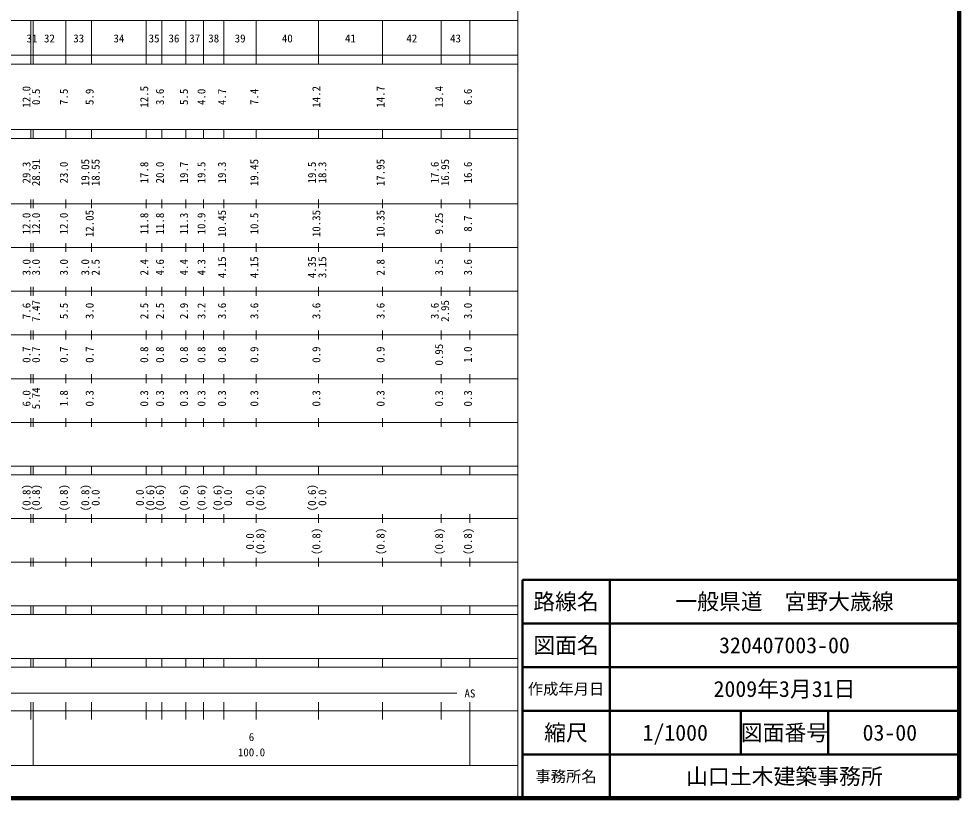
# Model space of a CAD drawing. Units: millimetres on the paper, enlarged 1000 times. Extents: x 40000 to 680000, y 20000 to 380000.
# Drawn here: x 464733 to 680000, y 20000 to 198357 of the extents above; entities that cross this region are included whole.
import ezdxf
from ezdxf.enums import TextEntityAlignment as Align

# ---------------------------------------------------------------- set-up
doc = ezdxf.new("R2010")
doc.units = ezdxf.units.MM
doc.header["$LTSCALE"] = 1000
for name, color, linetype, lineweight in [('M-TTL', 2, 'Continuous', 140), ('M-TTL-BAND', 7, 'Continuous', 13), ('M-TTL-FRAM', 2, 'Continuous', 50), ('M-TTL-LINE', 7, 'Continuous', 50)]:
    doc.layers.add(name, color=color, linetype=linetype, lineweight=lineweight)
doc.layers.add('M-TTL-TXT', color=7, linetype='Continuous')
doc.styles.add('ＭＳ ゴシック', font='')
doc.styles.get('ＭＳ ゴシック').set_extended_font_data('MS Gothic')

msp = doc.modelspace()

# ---------------------------------------------------------------- linework, layer by layer
at = {"layer": 'M-TTL'}
for p, q in [((680000, 20000), (680000, 380000)), ((40000, 20000), (680000, 20000))]:
    msp.add_line(p, q, dxfattribs=at)
at = {"layer": 'M-TTL-BAND'}
for p, q in [((579000, 20000), (579000, 370000)), ((68000, 198000), (579000, 198000)), ((467500, 188000), (467500, 198000)), ((468000, 188000), (468000, 198000)), ((475500, 188000), (475500, 198000)), ((481400, 188000), (481400, 198000)), ((493900, 188000), (493900, 198000)), ((497500, 188000), (497500, 198000)), ((503000, 188000), (503000, 198000)), ((507000, 188000), (507000, 198000)), ((511700, 188000), (511700, 198000)), ((519100, 188000), (519100, 198000)), ((533300, 188000), (533300, 198000)), ((548000, 188000), (548000, 198000)), ((561400, 188000), (561400, 198000)), ((568000, 188000), (568000, 198000)), ((40000, 190000), (579000, 190000)), ((40000, 188000), (579000, 188000)), ((40000, 173000), (579000, 173000)), ((467500, 171000), (467500, 173000)), ((468000, 171000), (468000, 173000)), ((475500, 171000), (475500, 173000)), ((481400, 171000), (481400, 173000)), ((493900, 171000), (493900, 173000)), ((497500, 171000), (497500, 173000)), ((503000, 171000), (503000, 173000)), ((507000, 171000), (507000, 173000)), ((511700, 171000), (511700, 173000)), ((519100, 171000), (519100, 173000)), ((533300, 171000), (533300, 173000)), ((548000, 171000), (548000, 173000)), ((561400, 171000), (561400, 173000)), ((568000, 171000), (568000, 173000)), ((40000, 171000), (579000, 171000)), ((40000, 156000), (579000, 156000)), ((467500, 155000), (467500, 157000)), ((468000, 155000), (468000, 157000)), ((475500, 155000), (475500, 157000)), ((481400, 155000), (481400, 157000)), ((493900, 155000), (493900, 157000)), ((497500, 155000), (497500, 157000)), ((503000, 155000), (503000, 157000)), ((507000, 155000), (507000, 157000)), ((511700, 155000), (511700, 157000)), ((519100, 155000), (519100, 157000)), ((533300, 155000), (533300, 157000)), ((548000, 155000), (548000, 157000)), ((561400, 155000), (561400, 157000)), ((568000, 155000), (568000, 157000)), ((467500, 145000), (467500, 147000)), ((468000, 145000), (468000, 147000)), ((475500, 145000), (475500, 147000)), ((481400, 145000), (481400, 147000)), ((493900, 145000), (493900, 147000)), ((497500, 145000), (497500, 147000)), ((503000, 145000), (503000, 147000)), ((507000, 145000), (507000, 147000)), ((511700, 145000), (511700, 147000)), ((519100, 145000), (519100, 147000)), ((533300, 145000), (533300, 147000)), ((548000, 145000), (548000, 147000)), ((561400, 145000), (561400, 147000)), ((568000, 145000), (568000, 147000)), ((46000, 146000), (579000, 146000)), ((52000, 136000), (579000, 136000)), ((467500, 135000), (467500, 137000)), ((468000, 135000), (468000, 137000)), ((475500, 135000), (475500, 137000)), ((481400, 135000), (481400, 137000)), ((493900, 135000), (493900, 137000)), ((497500, 135000), (497500, 137000)), ((503000, 135000), (503000, 137000)), ((507000, 135000), (507000, 137000)), ((511700, 135000), (511700, 137000)), ((519100, 135000), (519100, 137000)), ((533300, 135000), (533300, 137000)), ((548000, 135000), (548000, 137000)), ((561400, 135000), (561400, 137000)), ((568000, 135000), (568000, 137000)), ((46000, 126000), (579000, 126000)), ((467500, 125000), (467500, 127000)), ((468000, 125000), (468000, 127000)), ((475500, 125000), (475500, 127000)), ((481400, 125000), (481400, 127000)), ((493900, 125000), (493900, 127000)), ((497500, 125000), (497500, 127000)), ((503000, 125000), (503000, 127000)), ((507000, 125000), (507000, 127000)), ((511700, 125000), (511700, 127000)), ((519100, 125000), (519100, 127000)), ((533300, 125000), (533300, 127000)), ((548000, 125000), (548000, 127000)), ((561400, 125000), (561400, 127000)), ((568000, 125000), (568000, 127000)), ((467500, 115000), (467500, 117000)), ((468000, 115000), (468000, 117000)), ((475500, 115000), (475500, 117000)), ((481400, 115000), (481400, 117000)), ((493900, 115000), (493900, 117000)), ((497500, 115000), (497500, 117000)), ((503000, 115000), (503000, 117000)), ((507000, 115000), (507000, 117000)), ((511700, 115000), (511700, 117000)), ((519100, 115000), (519100, 117000)), ((533300, 115000), (533300, 117000)), ((548000, 115000), (548000, 117000)), ((561400, 115000), (561400, 117000)), ((568000, 115000), (568000, 117000)), ((52000, 116000), (579000, 116000)), ((46000, 106000), (579000, 106000)), ((467500, 105000), (467500, 107000)), ((468000, 105000), (468000, 107000)), ((475500, 105000), (475500, 107000)), ((481400, 105000), (481400, 107000)), ((493900, 105000), (493900, 107000)), ((497500, 105000), (497500, 107000)), ((503000, 105000), (503000, 107000)), ((507000, 105000), (507000, 107000)), ((511700, 105000), (511700, 107000)), ((519100, 105000), (519100, 107000)), ((533300, 105000), (533300, 107000)), ((548000, 105000), (548000, 107000)), ((561400, 105000), (561400, 107000)), ((568000, 105000), (568000, 107000)), ((40000, 96000), (579000, 96000)), ((467500, 94000), (467500, 96000)), ((468000, 94000), (468000, 96000)), ((475500, 94000), (475500, 96000)), ((481400, 94000), (481400, 96000)), ((493900, 94000), (493900, 96000)), ((497500, 94000), (497500, 96000)), ((503000, 94000), (503000, 96000)), ((507000, 94000), (507000, 96000)), ((511700, 94000), (511700, 96000)), ((519100, 94000), (519100, 96000)), ((533300, 94000), (533300, 96000)), ((548000, 94000), (548000, 96000)), ((561400, 94000), (561400, 96000)), ((568000, 94000), (568000, 96000)), ((40000, 94000), (579000, 94000)), ((49000, 84000), (579000, 84000)), ((467500, 83000), (467500, 85000)), ((468000, 83000), (468000, 85000)), ((475500, 83000), (475500, 85000)), ((481400, 83000), (481400, 85000)), ((493900, 83000), (493900, 85000)), ((497500, 83000), (497500, 85000)), ((503000, 83000), (503000, 85000)), ((507000, 83000), (507000, 85000)), ((511700, 83000), (511700, 85000)), ((519100, 83000), (519100, 85000)), ((533300, 83000), (533300, 85000)), ((548000, 83000), (548000, 85000)), ((561400, 83000), (561400, 85000)), ((568000, 83000), (568000, 85000)), ((40000, 74000), (579000, 74000)), ((467500, 73000), (467500, 75000)), ((468000, 73000), (468000, 75000)), ((475500, 73000), (475500, 75000)), ((481400, 73000), (481400, 75000)), ((493900, 73000), (493900, 75000)), ((497500, 73000), (497500, 75000)), ((503000, 73000), (503000, 75000)), ((507000, 73000), (507000, 75000)), ((511700, 73000), (511700, 75000)), ((519100, 73000), (519100, 75000)), ((533300, 73000), (533300, 75000)), ((548000, 73000), (548000, 75000)), ((561400, 73000), (561400, 75000)), ((568000, 73000), (568000, 75000)), ((40000, 64000), (579000, 64000)), ((467500, 62000), (467500, 64000)), ((468000, 62000), (468000, 64000)), ((475500, 62000), (475500, 64000)), ((481400, 62000), (481400, 64000)), ((493900, 62000), (493900, 64000)), ((497500, 62000), (497500, 64000)), ((503000, 62000), (503000, 64000)), ((507000, 62000), (507000, 64000)), ((511700, 62000), (511700, 64000)), ((519100, 62000), (519100, 64000)), ((533300, 62000), (533300, 64000)), ((548000, 62000), (548000, 64000)), ((561400, 62000), (561400, 64000)), ((568000, 62000), (568000, 64000)), ((40000, 62000), (579000, 62000)), ((40000, 52000), (579000, 52000)), ((467500, 50000), (467500, 52000)), ((468000, 50000), (468000, 52000)), ((475500, 50000), (475500, 52000)), ((481400, 50000), (481400, 52000)), ((493900, 50000), (493900, 52000)), ((497500, 50000), (497500, 52000)), ((503000, 50000), (503000, 52000)), ((507000, 50000), (507000, 52000)), ((511700, 50000), (511700, 52000)), ((519100, 50000), (519100, 52000)), ((533300, 50000), (533300, 52000)), ((548000, 50000), (548000, 52000)), ((561400, 50000), (561400, 52000)), ((568000, 50000), (568000, 52000)), ((40000, 50000), (579000, 50000)), ((71000, 44000), (565000, 44000)), ((467500, 38000), (467500, 42000)), ((468000, 27500), (468000, 42000)), ((475500, 38000), (475500, 42000)), ((481400, 38000), (481400, 42000)), ((493900, 38000), (493900, 42000)), ((497500, 38000), (497500, 42000)), ((503000, 38000), (503000, 42000)), ((507000, 38000), (507000, 42000)), ((511700, 38000), (511700, 42000)), ((519100, 38000), (519100, 42000)), ((533300, 38000), (533300, 42000)), ((548000, 38000), (548000, 42000)), ((561400, 38000), (561400, 42000)), ((568000, 27500), (568000, 42000)), ((40000, 40000), (579000, 40000)), ((68000, 27500), (579000, 27500))]:
    msp.add_line(p, q, dxfattribs=at)
at = {"layer": 'M-TTL-FRAM'}
for p, q in [((680000, 70000), (580000, 70000)), ((580000, 70000), (580000, 20000))]:
    msp.add_line(p, q, dxfattribs=at)
at = {"layer": 'M-TTL-LINE'}
for p, q in [((600000, 70000), (600000, 20000)), ((680000, 60000), (580000, 60000)), ((680000, 50000), (580000, 50000)), ((680000, 40000), (580000, 40000)), ((630000, 40000), (630000, 30000)), ((650000, 40000), (650000, 30000)), ((680000, 30000), (580000, 30000))]:
    msp.add_line(p, q, dxfattribs=at)

# ---------------------------------------------------------------- texts
at = {"layer": 'M-TTL-BAND', "style": 'ＭＳ ゴシック'}
for s, p in [('31', (467750, 192405)), ('32', (471750, 192405)), ('33', (478450, 192405)), ('34', (487650, 192405)), ('35', (495700, 192405)), ('36', (500250, 192405)), ('37', (505000, 192405)), ('38', (509350, 192405)), ('39', (515400, 192405)), ('40', (526200, 192405)), ('41', (540650, 192405)), ('42', (554700, 192405)), ('43', (564700, 192405)), ('AS', (568000, 42500)), ('6', (518000, 32523)), ('100.0', (518000, 29033))]:
    msp.add_text(s, height=1833, dxfattribs=at).set_placement(p, align=Align.BOTTOM_CENTER)
for s, p in [('12.0', (467953, 180500)), ('0.5', (470135, 180500)), ('7.5', (476500, 180500)), ('5.9', (482400, 180500)), ('12.5', (494900, 180500)), ('3.6', (498500, 180500)), ('5.5', (504000, 180500)), ('4.0', (508000, 180500)), ('4.7', (512700, 180500)), ('7.4', (520100, 180500)), ('14.2', (534300, 180500)), ('14.7', (549000, 180500)), ('13.4', (562400, 180500)), ('6.6', (569000, 180500)), ('28.91', (470135, 163174)), ('19.05', (481400, 163174)), ('18.55', (483770, 163174)), ('19.45', (520100, 163174)), ('17.95', (549000, 163174)), ('16.95', (563770, 163174)), ('29.3', (467953, 163174)), ('23.0', (476500, 163174)), ('17.8', (494900, 163174)), ('20.0', (498500, 163174)), ('19.7', (504000, 163174)), ('19.5', (508000, 163174)), ('19.3', (512700, 163174)), ('19.5', (533300, 163174)), ('18.3', (535670, 163174)), ('17.6', (561400, 163174)), ('16.6', (569000, 163174)), ('12.0', (467953, 151500)), ('12.0', (470135, 151500)), ('12.0', (476500, 151500)), ('12.05', (482400, 151500)), ('11.8', (494900, 151500)), ('11.8', (498500, 151500)), ('11.3', (504000, 151500)), ('10.9', (508000, 151500)), ('10.45', (512700, 151500)), ('10.5', (520100, 151500)), ('10.35', (534300, 151500)), ('10.35', (549000, 151500)), ('9.25', (562400, 151500)), ('8.7', (569000, 151500)), ('3.0', (467953, 141500)), ('3.0', (470135, 141500)), ('3.0', (476500, 141500)), ('3.0', (481400, 141500)), ('2.5', (483770, 141500)), ('2.4', (494900, 141500)), ('4.6', (498500, 141500)), ('4.4', (504000, 141500)), ('4.3', (508000, 141500)), ('4.15', (512700, 141500)), ('4.15', (520100, 141500)), ('4.35', (533300, 141500)), ('3.15', (535670, 141500)), ('2.8', (549000, 141500)), ('3.5', (562400, 141500)), ('3.6', (569000, 141500)), ('7.47', (470135, 131500)), ('2.95', (563770, 131500)), ('7.6', (467953, 131500)), ('5.5', (476500, 131500)), ('3.0', (482400, 131500)), ('2.5', (494900, 131500)), ('2.5', (498500, 131500)), ('2.9', (504000, 131500)), ('3.2', (508000, 131500)), ('3.6', (512700, 131500)), ('3.6', (520100, 131500)), ('3.6', (534300, 131500)), ('3.6', (549000, 131500)), ('3.6', (561400, 131500)), ('3.0', (569000, 131500)), ('0.7', (467953, 121500)), ('0.7', (470135, 121500)), ('0.7', (476500, 121500)), ('0.7', (482400, 121500)), ('0.8', (494900, 121500)), ('0.8', (498500, 121500)), ('0.8', (504000, 121500)), ('0.8', (508000, 121500)), ('0.8', (512700, 121500)), ('0.9', (520100, 121500)), ('0.9', (534300, 121500)), ('0.9', (549000, 121500)), ('0.95', (562400, 121500)), ('1.0', (569000, 121500)), ('6.0', (467953, 111500)), ('5.74', (470135, 111500)), ('1.8', (476500, 111500)), ('0.3', (482400, 111500)), ('0.3', (494900, 111500)), ('0.3', (498500, 111500)), ('0.3', (504000, 111500)), ('0.3', (508000, 111500)), ('0.3', (512700, 111500)), ('0.3', (520100, 111500)), ('0.3', (534300, 111500)), ('0.3', (549000, 111500)), ('0.3', (562400, 111500)), ('0.3', (569000, 111500)), ('(0.8)', (467953, 88764)), ('(0.8)', (470135, 88764)), ('(0.8)', (476500, 88764)), ('(0.8)', (481400, 88764)), ('0.0', (483770, 88764)), ('0.0', (493900, 88764)), ('(0.6)', (496270, 88764)), ('(0.6)', (498500, 88764)), ('(0.6)', (504000, 88764)), ('(0.6)', (508000, 88764)), ('(0.6)', (511700, 88764)), ('0.0', (514070, 88764)), ('0.0', (519100, 88764)), ('(0.6)', (521470, 88764)), ('(0.6)', (533300, 88764)), ('0.0', (535670, 88764)), ('0.0', (519100, 78764)), ('(0.8)', (521470, 78764)), ('(0.8)', (534300, 78764)), ('(0.8)', (549000, 78764)), ('(0.8)', (562400, 78764)), ('(0.8)', (569000, 78764))]:
    msp.add_text(s, height=1833, rotation=90, dxfattribs=at).set_placement(p, align=Align.BOTTOM_CENTER)
at = {"layer": 'M-TTL-TXT', "style": 'ＭＳ ゴシック'}
for s, height, p in [('路線名', 3666, (590000, 65000)), ('一般県道\u3000宮野大歳線', 3666, (640000, 65000)), ('図面名', 3666, (590000, 55000)), ('320407003-00', 3666, (640000, 55000)), ('2009年3月31日', 3666, (640000, 45000)), ('作成年月日', 2566, (590000, 45000)), ('縮尺', 3666, (590000, 35000)), ('1/1000', 3666, (615000, 35000)), ('図面番号', 3666, (640000, 35000)), ('03-00', 3666, (664125, 35000)), ('事務所名', 2566, (590000, 25000)), ('山口土木建築事務所', 3666, (640000, 25000))]:
    msp.add_text(s, height=height, dxfattribs=at).set_placement(p, align=Align.MIDDLE_CENTER)

doc.saveas('drawing.dxf')
